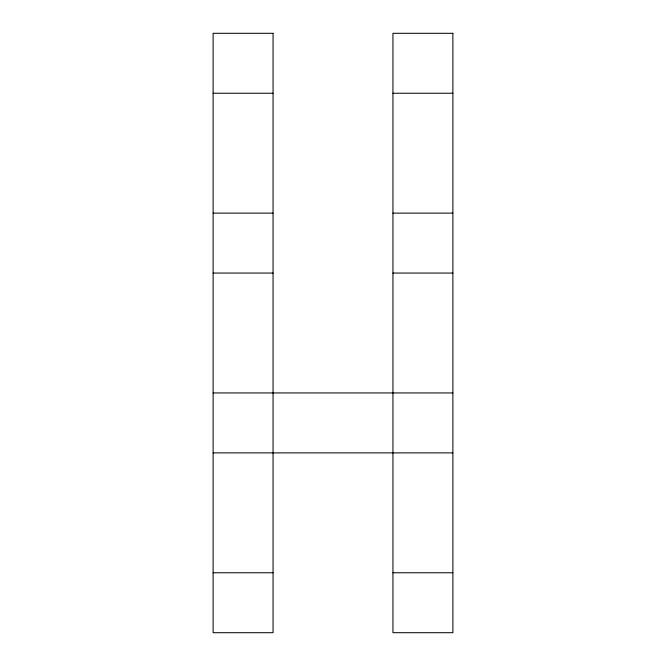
<?xml version="1.0" encoding="UTF-8"?>
<svg xmlns="http://www.w3.org/2000/svg" width="666" height="666" viewBox="0 0 666 666"><rect width="100%" height="100%" fill="white"/><g stroke="black" fill="none" stroke-linecap="round" stroke-linejoin="round"><path stroke-width="1" d="M213.12 93.24L273.06 93.24M392.94 93.24L452.88 93.24M213.12 213.12L273.06 213.12M392.94 213.12L452.88 213.12M213.12 273.06L273.06 273.06M392.94 273.06L452.88 273.06M213.12 392.94L452.88 392.94M213.12 452.88L452.88 452.88M213.12 572.76L273.06 572.76M392.94 572.76L452.88 572.76M273.06 33.3L213.12 33.3L213.12 632.7L273.06 632.7L273.06 33.3M452.88 33.3L392.94 33.3L392.94 632.7L452.88 632.7L452.88 33.3"/></g></svg>
